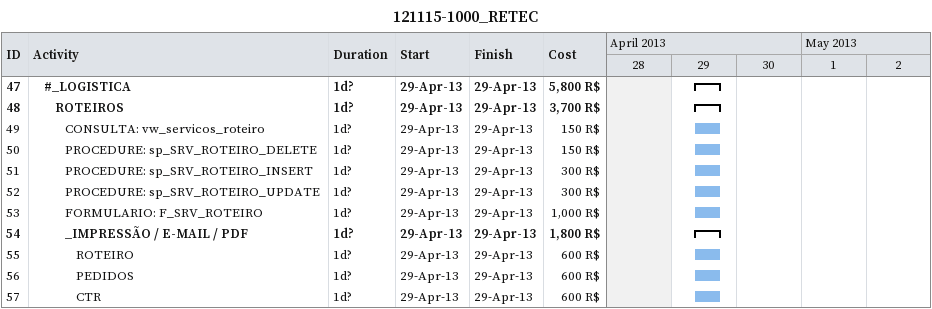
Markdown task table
121115-1000_RETEC

| ID | Level | Task | Duration | Start | Finish | Cost (R$) |
|---|---|---|---|---|---|---|
| 47 | 2 | **#_LOGISTICA** | 1d? | 2013-04-29 | 2013-04-29 | 5800 |
| 48 | 3 | **ROTEIROS** | 1d? | 2013-04-29 | 2013-04-29 | 3700 |
| 49 | 4 | CONSULTA: vw_servicos_roteiro | 1d? | 2013-04-29 | 2013-04-29 | 150 |
| 50 | 4 | PROCEDURE: sp_SRV_ROTEIRO_DELETE | 1d? | 2013-04-29 | 2013-04-29 | 150 |
| 51 | 4 | PROCEDURE: sp_SRV_ROTEIRO_INSERT | 1d? | 2013-04-29 | 2013-04-29 | 300 |
| 52 | 4 | PROCEDURE: sp_SRV_ROTEIRO_UPDATE | 1d? | 2013-04-29 | 2013-04-29 | 300 |
| 53 | 4 | FORMULARIO: F_SRV_ROTEIRO | 1d? | 2013-04-29 | 2013-04-29 | 1000 |
| 54 | 4 | **_IMPRESSÃO / E-MAIL / PDF** | 1d? | 2013-04-29 | 2013-04-29 | 1800 |
| 55 | 5 | ROTEIRO | 1d? | 2013-04-29 | 2013-04-29 | 600 |
| 56 | 5 | PEDIDOS | 1d? | 2013-04-29 | 2013-04-29 | 600 |
| 57 | 5 | CTR | 1d? | 2013-04-29 | 2013-04-29 | 600 |
